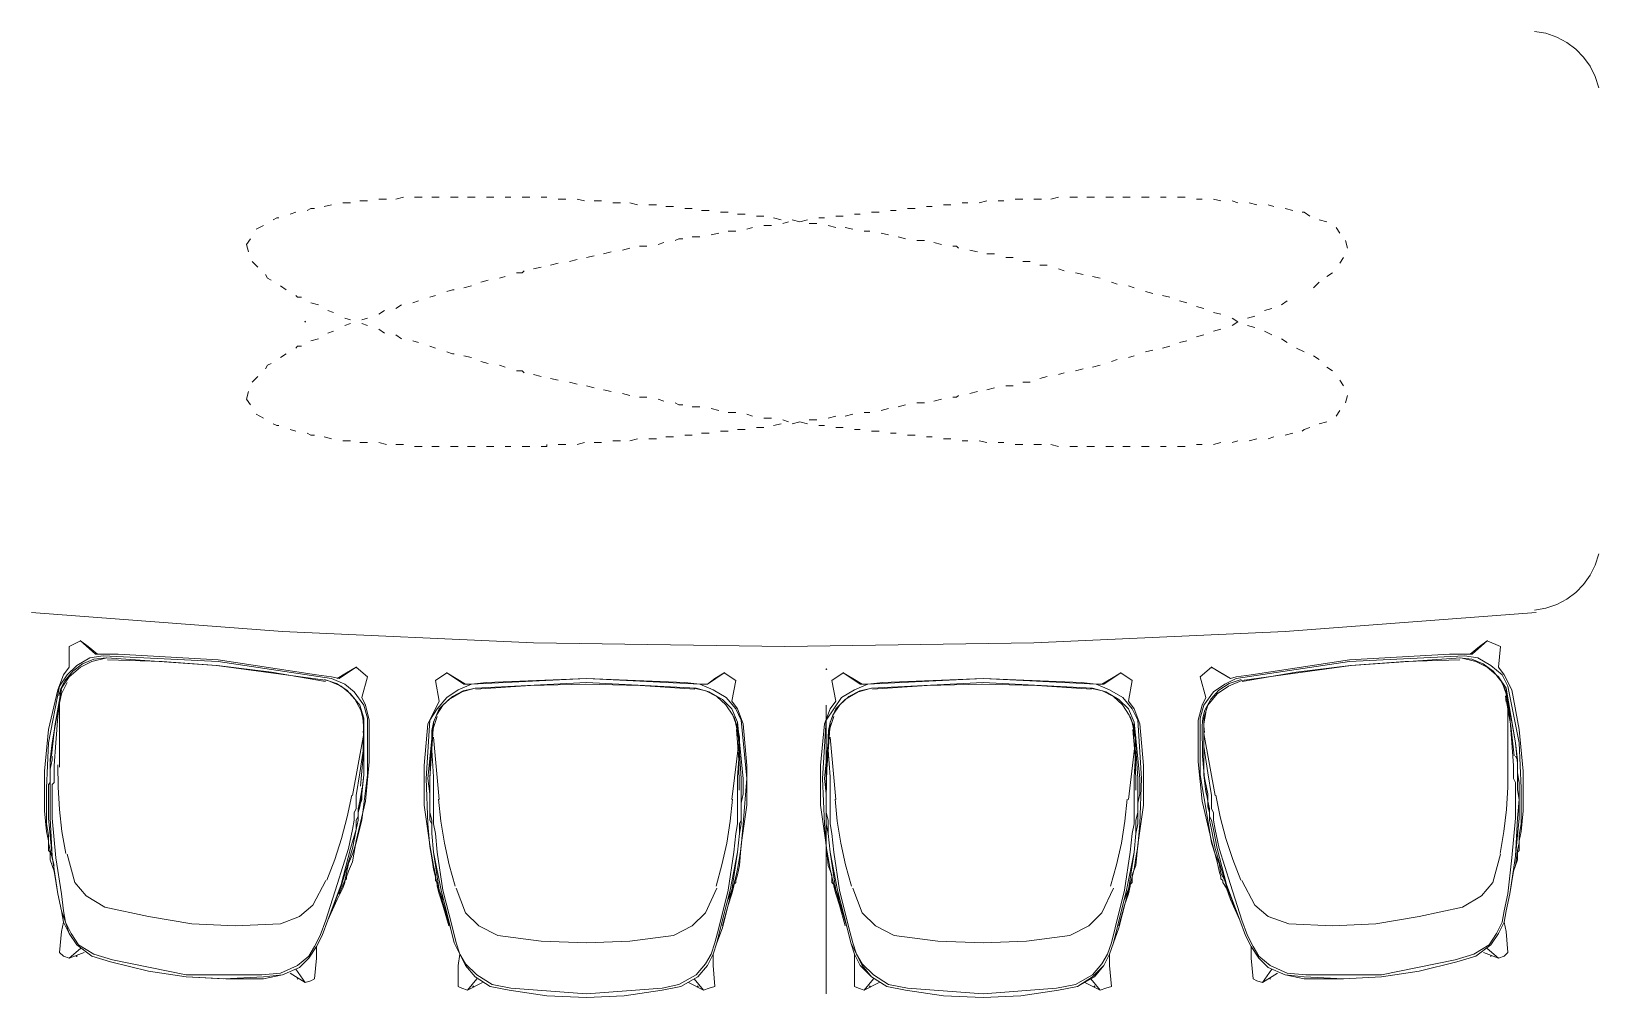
# Model space of a CAD drawing. Extents: x 185064 to 343242, y -369192 to -264966.
# Drawn here: x 224047 to 226668, y -303261 to -301645 of the extents above; entities that cross this region are included whole.
import ezdxf

# ---------------------------------------------------------------- set-up
doc = ezdxf.new("R2010")
doc.units = 0

# ---------------------------------------------------------------- blocks, each defined once
blk = doc.blocks.new('aewrtsert')
h = blk.add_hatch(color=8)
h.dxf.hatch_style = 2
h.paths.add_polyline_path([(223711.4, -302353.9), (223709.8, -302355.5), (223708.2, -302353.9), (223709.8, -302352.3)])
h = blk.add_hatch(color=3)
h.dxf.hatch_style = 2
h.paths.add_polyline_path([(223335.6, -302887.6), (223334, -302889.1), (223332.4, -302887.6), (223334, -302886)])
h = blk.add_hatch(color=3)
h.dxf.hatch_style = 2
h.paths.add_polyline_path([(225688.2, -302887.6), (225686.6, -302889.1), (225685, -302887.6), (225686.6, -302886)])
h = blk.add_hatch(color=3)
h.dxf.hatch_style = 2
h.paths.add_polyline_path([(223796.6, -302931.8), (223795, -302933.4), (223793.5, -302931.8), (223795, -302930.2)])
h = blk.add_hatch(color=3)
h.dxf.hatch_style = 2
h.paths.add_polyline_path([(225227.1, -302931.8), (225225.6, -302933.4), (225224, -302931.8), (225225.6, -302930.2)])
h = blk.add_hatch(color=3)
h.dxf.hatch_style = 2
h.paths.add_polyline_path([(223948.2, -302941.2), (223946.6, -302942.8), (223945, -302941.2), (223946.6, -302939.7)])
h = blk.add_hatch(color=3)
h.dxf.hatch_style = 2
h.paths.add_polyline_path([(224412.4, -302941.2), (224410.8, -302942.8), (224409.2, -302941.2), (224410.8, -302939.7)])
h = blk.add_hatch(color=3)
h.dxf.hatch_style = 2
h.paths.add_polyline_path([(224582.9, -302934.9), (224581.4, -302936.5), (224579.8, -302934.9), (224581.4, -302933.4)])
h = blk.add_hatch(color=3)
h.dxf.hatch_style = 2
h.paths.add_polyline_path([(224611.4, -302941.2), (224609.8, -302942.8), (224608.2, -302941.2), (224609.8, -302939.7)])
h = blk.add_hatch(color=3)
h.dxf.hatch_style = 2
h.paths.add_polyline_path([(225075.6, -302941.2), (225074, -302942.8), (225072.4, -302941.2), (225074, -302939.7)])
h = blk.add_hatch(color=3)
h.dxf.hatch_style = 2
h.paths.add_polyline_path([(223329.2, -303414.9), (223327.7, -303416.5), (223326.1, -303414.9), (223327.7, -303413.4)])
h = blk.add_hatch(color=3)
h.dxf.hatch_style = 2
h.paths.add_polyline_path([(225694.5, -303414.9), (225692.9, -303416.5), (225691.4, -303414.9), (225692.9, -303413.4)])
h = blk.add_hatch(color=3)
h.dxf.hatch_style = 2
h.paths.add_polyline_path([(223698.7, -303452.8), (223697.1, -303454.4), (223695.6, -303452.8), (223697.1, -303451.2)])
h = blk.add_hatch(color=3)
h.dxf.hatch_style = 2
h.paths.add_polyline_path([(225325, -303452.8), (225323.5, -303454.4), (225321.9, -303452.8), (225323.5, -303451.2)])
h = blk.add_hatch(color=3)
h.dxf.hatch_style = 2
h.paths.add_polyline_path([(223992.4, -303465.5), (223990.8, -303467), (223989.2, -303465.5), (223990.8, -303463.9)])
h = blk.add_hatch(color=3)
h.dxf.hatch_style = 2
h.paths.add_polyline_path([(224368.2, -303465.5), (224366.6, -303467), (224365, -303465.5), (224366.6, -303463.9)])
h = blk.add_hatch(color=3)
h.dxf.hatch_style = 2
h.paths.add_polyline_path([(224655.6, -303465.5), (224654, -303467), (224652.4, -303465.5), (224654, -303463.9)])
h = blk.add_hatch(color=3)
h.dxf.hatch_style = 2
h.paths.add_polyline_path([(225031.4, -303465.5), (225029.8, -303467), (225028.2, -303465.5), (225029.8, -303463.9)])
at = {"color": 3, "lineweight": 0}
for points in [[(225873.1, -301962.3), (225867.3, -301943.7), (225858.8, -301926.6), (225847.8, -301911.2), (225834.7, -301897.7), (225819.6, -301886.5), (225803, -301877.6), (225784.9, -301871.4), (225765.7, -301868.1)], [(225765.7, -302836.5), (225784.9, -302833.2), (225803, -302827), (225819.7, -302818.1), (225834.7, -302806.8), (225847.8, -302793.4), (225858.8, -302778), (225867.3, -302760.9), (225873.1, -302742.3)], [(223251.9, -302840.2), (223671.9, -302871.8), (224091.9, -302890.7), (224511.9, -302897)], [(224511.9, -302897), (224928.7, -302890.7), (225348.7, -302871.8), (225768.7, -302840.2)], [(223296.1, -303310.7), (223289.8, -303272.8), (223283.5, -303253.9), (223283.5, -303241.2), (223280.3, -303238.1), (223280.3, -303234.9), (223280.3, -303231.8), (223280.3, -303222.3), (223277.1, -303206.5), (223274, -303171.8), (223274, -303105.5), (223280.3, -303036), (223296.1, -302969.7), (223305.6, -302944.4), (223315, -302931.8), (223315, -302897), (223334, -302887.6), (223359.2, -302909.7), (223371.9, -302909.7), (223397.1, -302909.7), (223564.5, -302919.1)], [(223362.4, -302909.7), (223346.6, -302897), (223334, -302887.6)], [(225724.5, -303310.7), (225730.8, -303272.8), (225737.1, -303253.9), (225737.1, -303241.2), (225740.3, -303238.1), (225740.3, -303234.9), (225740.3, -303231.8), (225740.3, -303222.3), (225743.5, -303206.5), (225746.6, -303171.8), (225746.6, -303105.5), (225740.3, -303036), (225727.7, -302969.7), (225715, -302944.4), (225705.6, -302931.8), (225708.7, -302897), (225686.6, -302887.6), (225661.4, -302909.7), (225648.7, -302909.7), (225623.5, -302909.7), (225456.1, -302919.1)], [(225658.2, -302909.7), (225674, -302897), (225686.6, -302887.6)], [(223564.5, -302922.3), (223371.9, -302912.8), (223349.8, -302916), (223327.7, -302928.6), (223311.9, -302944.4), (223299.2, -302963.4), (223280.3, -303058.1), (223277.1, -303133.9), (223277.1, -303171.8), (223277.1, -303193.9), (223280.3, -303212.8), (223280.3, -303225.5), (223283.5, -303238.1), (223289.8, -303263.4)], [(223561.4, -302928.6), (223378.2, -302916), (223352.9, -302922.3), (223334, -302931.8), (223315, -302947.6), (223302.4, -302966.5), (223286.6, -303058.1)], [(223377.2, -302916), (223356.6, -302918.5), (223337.5, -302926.1), (223321, -302938.3), (223307.9, -302954.5)], [(223562.3, -302929), (223470.9, -302922), (223379.4, -302919.2)], [(223561.4, -302928.6), (223747.7, -302953.9), (223769.8, -302963.4), (223785.6, -302976), (223801.4, -302994.9), (223807.7, -303017), (223807.7, -303111.8)], [(223743.8, -302955.5), (223653.4, -302940.2), (223562.5, -302929)], [(223817.1, -303020.2), (223810.8, -302994.9), (223804.5, -302982.3), (223814, -302947.6), (223795, -302931.8), (223766.6, -302950.7), (223754, -302947.6), (223728.7, -302944.4), (223564.5, -302919.1)], [(223564.5, -302922.3), (223754, -302950.7), (223776.1, -302960.2), (223791.9, -302972.8), (223807.7, -302994.9), (223814, -303017), (223814, -303111.8), (223804.5, -303187.6), (223795, -303225.5), (223788.7, -303244.4), (223782.4, -303260.2), (223779.2, -303276), (223776.1, -303288.6), (223766.6, -303310.7)], [(223763.5, -302950.7), (223779.2, -302941.2), (223795, -302931.8)], [(225203.5, -303020.2), (225209.8, -302994.9), (225216.1, -302982.3), (225206.6, -302947.6), (225225.6, -302931.8), (225257.1, -302950.7), (225266.6, -302947.6), (225291.9, -302944.4), (225456.1, -302919.1)], [(225456.1, -302922.3), (225266.6, -302950.7), (225247.7, -302960.2), (225228.7, -302972.8), (225212.9, -302994.9), (225206.6, -303017), (225206.6, -303111.8), (225219.2, -303187.6), (225225.6, -303225.5), (225231.9, -303244.4), (225238.2, -303260.2), (225241.4, -303276), (225247.7, -303288.6), (225254, -303310.7)], [(225459.2, -302928.6), (225276.1, -302953.9), (225254, -302963.4), (225235, -302976), (225219.2, -302994.9), (225212.9, -303017), (225212.9, -303111.8)], [(225257.1, -302950.7), (225241.4, -302941.2), (225225.6, -302931.8)], [(225457.9, -302929), (225367, -302940.2), (225276.6, -302955.5)], [(225456.1, -302922.3), (225648.7, -302912.8), (225670.8, -302916), (225692.9, -302928.6), (225711.9, -302944.4), (225721.4, -302963.4), (225740.3, -303058.1), (225743.5, -303133.9), (225743.5, -303171.8), (225743.5, -303193.9), (225740.3, -303212.8), (225740.3, -303225.5), (225737.1, -303238.1), (225734, -303263.4)], [(225641, -302919.2), (225549.5, -302922), (225458.1, -302929)], [(225459.2, -302928.6), (225642.4, -302916), (225667.7, -302922.3), (225686.6, -302931.8), (225705.6, -302947.6), (225718.2, -302966.5), (225734, -303058.1)], [(225709.5, -302954.5), (225696.4, -302938.3), (225679.9, -302926.1), (225660.9, -302918.5), (225640.2, -302916)], [(223292.9, -303058.1), (223296.1, -303013.9), (223299.2, -302991.8), (223302.4, -302976), (223311.9, -302957)], [(223307.9, -302954.5), (223302, -302966.3), (223298, -302978.9)], [(223802.8, -303003.6), (223793.1, -302985.1), (223779.3, -302969.9), (223762.2, -302958.7), (223742.4, -302952.2)], [(223949.8, -303364.4), (223940.3, -303329.7), (223934, -303310.7), (223930.8, -303298.1), (223930.8, -303294.9), (223930.8, -303291.8), (223927.7, -303288.6), (223927.7, -303279.1), (223924.5, -303263.4), (223918.2, -303228.6), (223908.7, -303162.3), (223908.7, -303096), (223915, -303026.5), (223927.7, -303001.2), (223934, -302988.6), (223927.7, -302953.9), (223946.6, -302941.2), (223975, -302960.2), (223987.7, -302960.2), (224012.9, -302957), (224180.3, -302950.7)], [(224180.3, -302950.7), (223987.7, -302960.2), (223965.6, -302969.7), (223946.6, -302982.3), (223930.8, -303001.2), (223918.2, -303020.2), (223911.9, -303118.1), (223915, -303193.9), (223918.2, -303231.8), (223921.4, -303250.7), (223924.5, -303269.7), (223927.7, -303282.3), (223930.8, -303294.9), (223940.3, -303320.2)], [(224180.3, -302957), (223994, -302966.5), (223971.9, -302972.8), (223949.8, -302985.5), (223934, -303001.2), (223924.5, -303023.4), (223915, -303118.1)], [(223978.2, -302960.2), (223962.4, -302950.7), (223946.6, -302941.2)], [(224442.4, -303026.5), (224432.9, -303001.2), (224423.5, -302988.6), (224429.8, -302953.9), (224410.8, -302941.2), (224382.4, -302960.2), (224369.8, -302960.2), (224344.5, -302957), (224180.3, -302950.7)], [(224180.3, -302950.7), (224369.8, -302960.2), (224391.9, -302969.7), (224414, -302982.3), (224429.8, -303001.2), (224439.2, -303020.2), (224448.7, -303118.1), (224442.4, -303193.9), (224439.2, -303231.8), (224436.1, -303250.7), (224432.9, -303269.7), (224429.8, -303282.3), (224426.6, -303294.9), (224417.1, -303320.2)], [(224180.3, -302957), (224363.5, -302966.5), (224385.6, -302972.8), (224407.7, -302985.5), (224423.5, -303001.2), (224432.9, -303023.4), (224442.4, -303118.1)], [(224382.4, -302960.2), (224395, -302950.7), (224410.8, -302941.2)], [(224843.5, -302950.7), (224650.8, -302960.2), (224628.7, -302969.7), (224606.6, -302982.3), (224594, -303001.2), (224581.4, -303020.2), (224575, -303118.1), (224578.2, -303193.9), (224581.4, -303231.8), (224584.5, -303250.7), (224587.7, -303269.7), (224590.8, -303282.3), (224594, -303294.9), (224603.5, -303320.2)], [(224578.2, -303026.5), (224587.7, -303001.2), (224597.1, -302988.6), (224590.8, -302953.9), (224609.8, -302941.2), (224638.2, -302960.2), (224650.8, -302960.2), (224676.1, -302957), (224843.5, -302950.7)], [(224843.5, -302957), (224657.1, -302966.5), (224635, -302972.8), (224612.9, -302985.5), (224597.1, -303001.2), (224587.7, -303023.4), (224578.2, -303118.1)], [(224641.4, -302960.2), (224625.6, -302950.7), (224609.8, -302941.2)], [(225070.8, -303364.4), (225080.3, -303329.7), (225086.6, -303310.7), (225089.8, -303298.1), (225089.8, -303294.9), (225092.9, -303291.8), (225092.9, -303288.6), (225092.9, -303279.1), (225099.2, -303263.4), (225102.4, -303228.6), (225111.9, -303162.3), (225111.9, -303096), (225105.6, -303026.5), (225096.1, -303001.2), (225086.6, -302988.6), (225092.9, -302953.9), (225074, -302941.2), (225045.6, -302960.2), (225032.9, -302960.2), (225007.7, -302957), (224843.5, -302950.7)], [(224843.5, -302950.7), (225032.9, -302960.2), (225055, -302969.7), (225077.1, -302982.3), (225092.9, -303001.2), (225102.4, -303020.2), (225108.7, -303118.1), (225105.6, -303193.9), (225102.4, -303231.8), (225099.2, -303250.7), (225096.1, -303269.7), (225092.9, -303282.3), (225089.8, -303294.9), (225080.3, -303320.2)], [(224843.5, -302957), (225026.6, -302966.5), (225048.7, -302972.8), (225070.8, -302985.5), (225086.6, -303001.2), (225096.1, -303023.4), (225105.6, -303118.1)], [(225042.4, -302960.2), (225058.2, -302950.7), (225074, -302941.2)], [(225275, -302952.2), (225255.3, -302958.7), (225238.1, -302969.9), (225224.3, -302985.1), (225214.7, -303003.6)], [(225719.4, -302978.9), (225715.5, -302966.3), (225709.5, -302954.5)], [(225727.7, -303058.1), (225724.5, -303013.9), (225721.4, -302991.8), (225718.2, -302976), (225711.9, -302957)], [(223283.5, -303124.4), (223283.5, -303108.6), (223283.5, -303102.3), (223283.5, -303086.5), (223286.6, -303058.1), (223302.4, -302969.7)], [(223300.2, -302979.7), (223291, -303029.7), (223285.4, -303080.1)], [(223300.4, -302979.5), (223299.2, -302990.1)], [(223994.5, -302966.8), (223974.2, -302971.4), (223956, -302980.9), (223940.8, -302994.6), (223929.4, -303012)], [(224178.5, -302960.2), (224086.9, -302962.3), (223995.5, -302968.6)], [(224361.7, -302968.6), (224270.3, -302962.3), (224178.7, -302960.2)], [(224424.9, -303012), (224413.5, -302994.6), (224398.3, -302980.9), (224380.1, -302971.4), (224359.7, -302966.8)], [(224657.7, -302966.8), (224637.4, -302971.4), (224619.2, -302980.9), (224603.9, -302994.6), (224592.5, -303012)], [(224841.7, -302960.2), (224750.1, -302962.3), (224658.7, -302968.6)], [(225024.9, -302968.6), (224933.5, -302962.3), (224841.9, -302960.2)], [(225088.1, -303012), (225076.7, -302994.6), (225061.4, -302980.9), (225043.2, -302971.4), (225022.9, -302966.8)], [(225718.2, -302990.1), (225717, -302979.5)], [(225732, -303080.1), (225726.4, -303029.6), (225717.2, -302979.7)], [(225740.3, -303124.4), (225737.1, -303108.6), (225737.1, -303102.3), (225737.1, -303086.5), (225734, -303058.1), (225718.2, -302969.7)], [(223299.2, -303099.1), (223299.2, -302991.8)], [(223807.6, -303029.5), (223806.3, -303016.3), (223802.8, -303003.6)], [(223807.7, -303064.4), (223807.7, -303042.3), (223807.7, -303026.5), (223804.5, -303007.6)], [(224581.4, -303478.1), (224581.4, -302994.9)], [(225214.7, -303003.6), (225211.2, -303016.3), (225209.8, -303029.5)], [(225212.9, -303064.4), (225212.9, -303042.3), (225212.9, -303026.5), (225216.1, -303007.6)], [(225721.4, -303099.1), (225721.4, -302991.8)], [(223747.7, -303354.9), (223763.5, -303320.2), (223772.9, -303301.2), (223776.1, -303291.8), (223776.1, -303288.6), (223779.2, -303285.5), (223779.2, -303282.3), (223782.4, -303272.8), (223788.7, -303257), (223795, -303222.3), (223810.8, -303156), (223817.1, -303089.7), (223817.1, -303020.2)], [(223798.2, -303174.9), (223801.4, -303162.3), (223804.5, -303152.8), (223804.5, -303140.2), (223807.7, -303111.8), (223807.7, -303020.2)], [(223802.3, -303130.9), (223806.7, -303080.3), (223807.5, -303029.5)], [(223806.7, -303040.8), (223807.7, -303030.2)], [(223918.2, -303118.1), (223924.5, -303026.5)], [(223923.2, -303035.8), (223919, -303086.4), (223918.4, -303137.2)], [(223924.5, -303114.9), (223921.4, -303070.7), (223921.4, -303048.6), (223924.5, -303032.8), (223930.8, -303013.9)], [(223929.4, -303012), (223924.6, -303024.4), (223921.9, -303037.3)], [(224407.7, -303364.4), (224417.1, -303329.7), (224423.5, -303310.7), (224426.6, -303298.1), (224426.6, -303294.9), (224429.8, -303291.8), (224429.8, -303288.6), (224432.9, -303279.1), (224436.1, -303263.4), (224439.2, -303228.6), (224448.7, -303162.3), (224448.7, -303096), (224442.4, -303026.5)], [(224432.3, -303037.3), (224429.7, -303024.4), (224424.9, -303012)], [(224436.1, -303070.7), (224436.1, -303048.6), (224432.9, -303032.8), (224426.6, -303013.9)], [(224435.9, -303137.2), (224435.3, -303086.4), (224431.1, -303035.7)], [(224439.2, -303118.1), (224432.9, -303026.5)], [(224612.9, -303364.4), (224603.5, -303329.7), (224597.1, -303310.7), (224594, -303298.1), (224594, -303294.9), (224590.8, -303291.8), (224590.8, -303288.6), (224590.8, -303279.1), (224584.5, -303263.4), (224581.4, -303228.6), (224571.9, -303162.3), (224571.9, -303096), (224578.2, -303026.5)], [(224581.4, -303118.1), (224587.7, -303026.5)], [(224586.4, -303035.8), (224582.1, -303086.4), (224581.6, -303137.2)], [(224584.5, -303070.7), (224584.5, -303048.6), (224587.7, -303032.8), (224594, -303013.9)], [(224592.5, -303012), (224587.8, -303024.4), (224585.1, -303037.3)], [(225095.5, -303037.3), (225092.8, -303024.4), (225088.1, -303012)], [(225096.1, -303114.9), (225099.2, -303070.7), (225099.2, -303048.6), (225096.1, -303032.8), (225089.8, -303013.9)], [(225099, -303137.2), (225098.5, -303086.4), (225094.2, -303035.7)], [(225102.4, -303118.1), (225096.1, -303026.5)], [(225272.9, -303354.9), (225257.1, -303320.2), (225250.8, -303301.2), (225244.5, -303291.8), (225244.5, -303288.6), (225241.4, -303285.5), (225241.4, -303282.3), (225238.2, -303272.8), (225235, -303257), (225225.6, -303222.3), (225209.8, -303156), (225203.5, -303089.7), (225203.5, -303020.2)], [(225209.9, -303029.5), (225210.7, -303080.3), (225215.2, -303130.9)], [(225222.4, -303174.9), (225219.2, -303162.3), (225219.2, -303152.8), (225216.1, -303140.2), (225212.9, -303111.8), (225212.9, -303020.2)], [(225212.9, -303030.2), (225213.9, -303040.8)], [(223286.6, -303058.1), (223283.5, -303092.8), (223283.5, -303114.9), (223283.5, -303124.4), (223280.3, -303127.6), (223280.3, -303137), (223280.3, -303152.8), (223280.3, -303184.4), (223286.6, -303247.6), (223296.1, -303310.7), (223302.4, -303339.1), (223305.6, -303358.1), (223315, -303377), (223327.7, -303396), (223352.9, -303414.9), (223384.5, -303424.4), (223447.7, -303440.2), (223510.8, -303449.7)], [(223510.8, -303446.5), (223387.7, -303421.2), (223356.1, -303411.8), (223330.8, -303396), (223318.2, -303377), (223308.7, -303358.1), (223305.6, -303339.1), (223302.4, -303310.7), (223292.9, -303250.7), (223286.6, -303184.4), (223286.6, -303152.8), (223286.6, -303137), (223286.6, -303127.6), (223289.8, -303124.4), (223289.8, -303118.1), (223289.8, -303096), (223292.9, -303058.1)], [(223788.7, -303146.5), (223807.7, -303042.3)], [(223921.7, -303038), (223921.6, -303048.6)], [(223934, -303152.8), (223924.5, -303048.6)], [(224423.5, -303152.8), (224436.1, -303048.6)], [(224432.7, -303048.6), (224432.6, -303038)], [(224584.9, -303038), (224584.7, -303048.6)], [(224597.1, -303152.8), (224587.7, -303048.6)], [(225086.6, -303152.8), (225099.2, -303048.6)], [(225095.9, -303048.6), (225095.7, -303038)], [(225231.9, -303146.5), (225212.9, -303042.3)], [(225509.8, -303446.5), (225632.9, -303421.2), (225664.5, -303411.8), (225689.8, -303396), (225702.4, -303377), (225711.9, -303358.1), (225715, -303339.1), (225721.4, -303310.7), (225727.7, -303250.7), (225734, -303184.4), (225734, -303152.8), (225734, -303137), (225734, -303127.6), (225734, -303124.4), (225730.8, -303118.1), (225730.8, -303096), (225727.7, -303058.1)], [(225734, -303058.1), (225737.1, -303092.8), (225737.1, -303114.9), (225740.3, -303124.4), (225740.3, -303127.6), (225740.3, -303137), (225740.3, -303152.8), (225740.3, -303184.4), (225734, -303247.6), (225724.5, -303310.7), (225718.2, -303339.1), (225715, -303358.1), (225705.6, -303377), (225692.9, -303396), (225667.7, -303414.9), (225636.1, -303424.4), (225572.9, -303440.2), (225509.8, -303449.7)], [(223510.8, -303449.7), (223447.7, -303440.2), (223384.5, -303424.4), (223352.9, -303414.9), (223327.7, -303396), (223315, -303377), (223308.7, -303358.1), (223302.4, -303339.1), (223296.1, -303310.7), (223286.6, -303247.6), (223283.5, -303184.4), (223283.5, -303152.8), (223283.5, -303137), (223283.5, -303127.6), (223283.5, -303118.1), (223283.5, -303102.3), (223286.6, -303086.5)], [(223286.6, -303086.5), (223286.6, -303080.2)], [(223801.4, -303108.6), (223807.7, -303064.4)], [(224432.9, -303114.9), (224436.1, -303070.7)], [(224587.7, -303114.9), (224584.5, -303070.7)], [(225219.2, -303108.6), (225212.9, -303064.4)], [(225509.8, -303449.7), (225572.9, -303440.2), (225636.1, -303424.4), (225667.7, -303414.9), (225692.9, -303396), (225705.6, -303377), (225715, -303358.1), (225718.2, -303339.1), (225724.5, -303310.7), (225734, -303247.6), (225737.1, -303184.4), (225740.3, -303152.8), (225737.1, -303137), (225737.1, -303127.6), (225737.1, -303118.1), (225737.1, -303102.3), (225737.1, -303086.5)], [(225737.1, -303086.5), (225734, -303080.2)], [(223296.3, -303095.1), (223296.5, -303132.4), (223298.7, -303169.5), (223303, -303206.4), (223309.4, -303243.1)], [(223510.8, -303446.5), (223637.1, -303446.5), (223668.7, -303443.4), (223697.1, -303430.7), (223716.1, -303414.9), (223725.6, -303399.1), (223735, -303380.2), (223744.5, -303354.9), (223763.5, -303294.9), (223782.4, -303234.9), (223788.7, -303203.4), (223791.9, -303187.6), (223791.9, -303178.1), (223791.9, -303174.9), (223795, -303168.6), (223795, -303146.5), (223801.4, -303108.6)], [(223807.7, -303111.8), (223804.5, -303143.4), (223801.4, -303165.5), (223798.2, -303174.9), (223798.2, -303181.2), (223798.2, -303187.6), (223795, -303203.4), (223788.7, -303234.9), (223769.8, -303298.1), (223747.7, -303354.9), (223738.2, -303380.2), (223728.7, -303399.1), (223716.1, -303418.1), (223700.3, -303433.9), (223671.9, -303446.5), (223640.3, -303452.8), (223577.1, -303452.8), (223510.8, -303449.7)], [(224180.3, -303478.1), (224054, -303468.6), (224022.4, -303462.3), (223997.1, -303446.5), (223978.2, -303427.6), (223968.7, -303411.8), (223962.4, -303392.8), (223956.1, -303367.6), (223940.3, -303304.4), (223930.8, -303241.2), (223927.7, -303209.7), (223924.5, -303193.9), (223924.5, -303184.4), (223924.5, -303174.9), (223924.5, -303152.8), (223924.5, -303114.9)], [(224180.3, -303478.1), (224306.6, -303468.6), (224335, -303462.3), (224363.5, -303446.5), (224379.2, -303427.6), (224388.7, -303411.8), (224395, -303392.8), (224401.4, -303367.6), (224417.1, -303304.4), (224426.6, -303241.2), (224429.8, -303209.7), (224432.9, -303193.9), (224432.9, -303184.4), (224432.9, -303174.9), (224432.9, -303152.8), (224432.9, -303114.9)], [(224843.5, -303478.1), (224717.1, -303468.6), (224685.6, -303462.3), (224660.3, -303446.5), (224641.4, -303427.6), (224631.9, -303411.8), (224625.6, -303392.8), (224619.2, -303367.6), (224603.5, -303304.4), (224594, -303241.2), (224590.8, -303209.7), (224587.7, -303193.9), (224587.7, -303184.4), (224587.7, -303174.9), (224587.7, -303152.8), (224587.7, -303114.9)], [(224843.5, -303478.1), (224966.6, -303468.6), (224998.2, -303462.3), (225026.6, -303446.5), (225042.4, -303427.6), (225051.9, -303411.8), (225058.2, -303392.8), (225064.5, -303367.6), (225080.3, -303304.4), (225089.8, -303241.2), (225092.9, -303209.7), (225096.1, -303193.9), (225096.1, -303184.4), (225096.1, -303174.9), (225096.1, -303152.8), (225096.1, -303114.9)], [(225212.9, -303111.8), (225219.2, -303143.4), (225219.2, -303165.5), (225222.4, -303174.9), (225222.4, -303181.2), (225222.4, -303187.6), (225225.6, -303203.4), (225231.9, -303234.9), (225250.8, -303298.1), (225272.9, -303354.9), (225282.4, -303380.2), (225291.9, -303399.1), (225304.5, -303418.1), (225320.3, -303433.9), (225348.7, -303446.5), (225380.3, -303452.8), (225446.6, -303452.8), (225509.8, -303449.7)], [(225509.8, -303446.5), (225383.5, -303446.5), (225351.9, -303443.4), (225323.5, -303430.7), (225304.5, -303414.9), (225295, -303399.1), (225285.6, -303380.2), (225276.1, -303354.9), (225257.1, -303294.9), (225238.2, -303234.9), (225231.9, -303203.4), (225228.7, -303187.6), (225228.7, -303178.1), (225228.7, -303174.9), (225225.6, -303168.6), (225225.6, -303146.5), (225219.2, -303108.6)], [(225708.1, -303243.1), (225714.4, -303206.4), (225718.7, -303169.5), (225721, -303132.4), (225721.2, -303095.1)], [(223510.8, -303449.7), (223574, -303452.8), (223640.3, -303449.7), (223671.9, -303446.5), (223700.3, -303433.9), (223716.1, -303418.1), (223728.7, -303399.1), (223738.2, -303380.2), (223747.7, -303354.9), (223769.8, -303294.9), (223785.6, -303234.9), (223795, -303203.4), (223795, -303187.6), (223798.2, -303181.2), (223798.2, -303168.6), (223801.4, -303156), (223804.5, -303137)], [(223804.5, -303137), (223804.5, -303133.9)], [(223915, -303118.1), (223918.2, -303143.4), (223918.2, -303159.1), (223918.2, -303165.5), (223918.2, -303181.2)], [(223918.2, -303118.1), (223918.2, -303149.7), (223918.2, -303171.8), (223918.2, -303181.2), (223918.2, -303187.6), (223921.4, -303193.9), (223921.4, -303209.7), (223924.5, -303241.2), (223934, -303304.4), (223952.9, -303367.6), (223959.2, -303392.8), (223968.7, -303411.8), (223978.2, -303430.7), (223994, -303449.7), (224019.2, -303465.5), (224050.8, -303471.8), (224114, -303481.2), (224180.3, -303484.4)], [(223918.2, -303143.4), (223918.2, -303140.2)], [(224439.2, -303118.1), (224439.2, -303149.7), (224439.2, -303171.8), (224439.2, -303181.2), (224439.2, -303187.6), (224439.2, -303193.9), (224436.1, -303209.7), (224432.9, -303241.2), (224423.5, -303304.4), (224407.7, -303367.6), (224398.2, -303392.8), (224391.9, -303411.8), (224382.4, -303430.7), (224366.6, -303449.7), (224338.2, -303465.5), (224306.6, -303471.8), (224243.5, -303481.2), (224180.3, -303484.4)], [(224442.4, -303118.1), (224442.4, -303143.4), (224439.2, -303159.1), (224439.2, -303165.5), (224439.2, -303181.2)], [(224439.2, -303143.4), (224439.2, -303140.2)], [(224578.2, -303118.1), (224581.4, -303143.4), (224581.4, -303159.1), (224581.4, -303165.5), (224581.4, -303181.2)], [(224581.4, -303118.1), (224581.4, -303149.7), (224581.4, -303171.8), (224581.4, -303181.2), (224581.4, -303187.6), (224581.4, -303193.9), (224584.5, -303209.7), (224587.7, -303241.2), (224597.1, -303304.4), (224616.1, -303367.6), (224622.4, -303392.8), (224628.7, -303411.8), (224638.2, -303430.7), (224657.1, -303449.7), (224682.4, -303465.5), (224714, -303471.8), (224777.1, -303481.2), (224843.5, -303484.4)], [(224581.4, -303143.4), (224581.4, -303140.2)], [(225102.4, -303118.1), (225102.4, -303149.7), (225102.4, -303171.8), (225102.4, -303181.2), (225102.4, -303187.6), (225102.4, -303193.9), (225099.2, -303209.7), (225096.1, -303241.2), (225086.6, -303304.4), (225070.8, -303367.6), (225061.4, -303392.8), (225055, -303411.8), (225045.6, -303430.7), (225029.8, -303449.7), (225001.4, -303465.5), (224969.8, -303471.8), (224906.6, -303481.2), (224843.5, -303484.4)], [(225105.6, -303118.1), (225105.6, -303143.4), (225102.4, -303159.1), (225102.4, -303165.5), (225102.4, -303181.2)], [(225102.4, -303143.4), (225102.4, -303140.2)], [(225216.1, -303137), (225216.1, -303133.9)], [(225509.8, -303449.7), (225446.6, -303452.8), (225380.3, -303449.7), (225348.7, -303446.5), (225320.3, -303433.9), (225304.5, -303418.1), (225291.9, -303399.1), (225282.4, -303380.2), (225272.9, -303354.9), (225250.8, -303294.9), (225235, -303234.9), (225228.7, -303203.4), (225225.6, -303187.6), (225222.4, -303181.2), (225222.4, -303168.6), (225219.2, -303156), (225216.1, -303137)], [(223745.8, -303288), (223759.3, -303253.3), (223770.8, -303218), (223780.3, -303182), (223787.8, -303145.6)], [(224180.3, -303484.4), (224114, -303481.2), (224050.8, -303471.8), (224019.2, -303465.5), (223994, -303449.7), (223978.2, -303430.7), (223968.7, -303411.8), (223959.2, -303392.8), (223952.9, -303367.6), (223937.1, -303304.4), (223924.5, -303241.2), (223921.4, -303209.7), (223921.4, -303193.9), (223921.4, -303187.6), (223918.2, -303174.9), (223918.2, -303162.3), (223918.2, -303143.4)], [(223932.8, -303152.2), (223936.7, -303189.2), (223942.6, -303225.9), (223950.6, -303262.2), (223960.5, -303298.1)], [(224180.3, -303484.4), (224243.5, -303481.2), (224306.6, -303471.8), (224338.2, -303465.5), (224366.6, -303449.7), (224382.4, -303430.7), (224391.9, -303411.8), (224398.2, -303392.8), (224404.5, -303367.6), (224420.3, -303304.4), (224432.9, -303241.2), (224436.1, -303209.7), (224436.1, -303193.9), (224439.2, -303187.6), (224439.2, -303174.9), (224439.2, -303162.3), (224439.2, -303143.4)], [(224396.9, -303298.1), (224406.9, -303262.2), (224414.8, -303225.9), (224420.8, -303189.2), (224424.6, -303152.2)], [(224843.5, -303484.4), (224777.1, -303481.2), (224714, -303471.8), (224682.4, -303465.5), (224657.1, -303449.7), (224641.4, -303430.7), (224631.9, -303411.8), (224622.4, -303392.8), (224616.1, -303367.6), (224600.3, -303304.4), (224587.7, -303241.2), (224584.5, -303209.7), (224584.5, -303193.9), (224584.5, -303187.6), (224581.4, -303174.9), (224581.4, -303162.3), (224581.4, -303143.4)], [(224596, -303152.2), (224599.8, -303189.2), (224605.8, -303225.9), (224613.7, -303262.2), (224623.7, -303298.1)], [(224843.5, -303484.4), (224906.6, -303481.2), (224969.8, -303471.8), (225001.4, -303465.5), (225026.6, -303449.7), (225045.6, -303430.7), (225055, -303411.8), (225061.4, -303392.8), (225067.7, -303367.6), (225083.5, -303304.4), (225096.1, -303241.2), (225099.2, -303209.7), (225099.2, -303193.9), (225099.2, -303187.6), (225102.4, -303174.9), (225102.4, -303162.3), (225102.4, -303143.4)], [(225056.9, -303298.1), (225066.9, -303262.2), (225074.8, -303225.9), (225080.8, -303189.2), (225084.6, -303152.2)], [(225232.8, -303145.6), (225240.3, -303182), (225249.8, -303218), (225261.3, -303253.3), (225274.8, -303288)], [(223520.3, -303361.2), (223447.7, -303348.6), (223375, -303332.8), (223343.5, -303313.9), (223324.5, -303291.8), (223311.9, -303244.4)], [(225500.3, -303361.2), (225572.9, -303348.6), (225645.6, -303332.8), (225677.1, -303313.9), (225696.1, -303291.8), (225708.7, -303244.4)], [(223520.3, -303361.2), (223592.9, -303364.4), (223668.7, -303361.2), (223700.3, -303348.6), (223722.4, -303329.7), (223744.5, -303288.6)], [(225500.3, -303361.2), (225427.7, -303364.4), (225355, -303361.2), (225320.3, -303348.6), (225298.2, -303329.7), (225276.1, -303288.6)], [(224180.3, -303392.8), (224104.5, -303389.7), (224031.9, -303380.2), (224000.3, -303364.4), (223978.2, -303342.3), (223962.4, -303301.2)], [(224180.3, -303392.8), (224252.9, -303389.7), (224325.6, -303380.2), (224357.1, -303364.4), (224379.2, -303342.3), (224398.2, -303301.2)], [(224843.5, -303392.8), (224767.7, -303389.7), (224695, -303380.2), (224663.5, -303364.4), (224641.4, -303342.3), (224625.6, -303301.2)], [(224843.5, -303392.8), (224916.1, -303389.7), (224988.7, -303380.2), (225020.3, -303364.4), (225042.4, -303342.3), (225061.4, -303301.2)], [(223315, -303418.1), (223305.6, -303414.9), (223299.2, -303408.6), (223302.4, -303373.9)], [(223305.6, -303358.1), (223302.4, -303373.9)], [(225705.6, -303418.1), (225715, -303414.9), (225721.4, -303408.6), (225718.2, -303373.9)], [(225715, -303358.1), (225718.2, -303373.9)], [(223334, -303402.3), (223315, -303418.1), (223340.3, -303408.6)], [(223728.7, -303399.1), (223728.7, -303418.1)], [(225291.9, -303399.1), (225291.9, -303418.1)], [(225686.6, -303402.3), (225705.6, -303418.1), (225680.3, -303408.6)], [(223709.8, -303459.1), (223719.2, -303456), (223725.6, -303452.8), (223728.7, -303418.1)], [(223968.7, -303411.8), (223965.6, -303430.7)], [(223981.4, -303471.8), (223971.9, -303468.6), (223965.6, -303465.5), (223965.6, -303430.7)], [(224376.1, -303471.8), (224385.6, -303468.6), (224395, -303465.5), (224391.9, -303430.7)], [(224391.9, -303411.8), (224391.9, -303430.7)], [(224628.7, -303411.8), (224628.7, -303430.7)], [(224644.5, -303471.8), (224635, -303468.6), (224628.7, -303465.5), (224628.7, -303430.7)], [(225039.2, -303471.8), (225048.7, -303468.6), (225058.2, -303465.5), (225055, -303430.7)], [(225055, -303411.8), (225055, -303430.7)], [(225310.8, -303459.1), (225301.4, -303456), (225295, -303452.8), (225291.9, -303418.1)], [(223694, -303437), (223709.8, -303459.1), (223684.5, -303443.4)], [(223997.1, -303452.8), (223981.4, -303471.8), (224006.6, -303459.1)], [(224360.3, -303452.8), (224376.1, -303471.8), (224350.8, -303459.1)], [(224660.3, -303452.8), (224644.5, -303471.8), (224669.8, -303459.1)], [(225023.5, -303452.8), (225039.2, -303471.8), (225014, -303459.1)], [(225326.6, -303437), (225310.8, -303459.1), (225336.1, -303443.4)]]:
    blk.add_lwpolyline(points, dxfattribs=at)
at = {"color": 8, "lineweight": 0}
for points in [[(223874, -302145.5), (223861.4, -302148.6)], [(223905.6, -302145.5), (223892.9, -302145.5)], [(223934, -302145.5), (223921.4, -302145.5)], [(223965.6, -302145.5), (223952.9, -302145.5)], [(223994, -302145.5), (223981.4, -302145.5)], [(224025.6, -302145.5), (224012.9, -302145.5)], [(224054, -302145.5), (224044.5, -302145.5)], [(224085.6, -302145.5), (224072.9, -302145.5)], [(224114, -302145.5), (224104.5, -302145.5)], [(224957.1, -302148.6), (224969.8, -302145.5)], [(224988.7, -302145.5), (225001.4, -302145.5)], [(225017.1, -302145.5), (225029.8, -302145.5)], [(225048.7, -302145.5), (225061.4, -302145.5)], [(225077.1, -302145.5), (225089.8, -302145.5)], [(225108.7, -302145.5), (225121.4, -302145.5)], [(225140.3, -302145.5), (225149.8, -302145.5)], [(225168.7, -302145.5), (225181.4, -302145.5)], [(223694, -302170.7), (223684.5, -302173.9)], [(223725.6, -302164.4), (223719.2, -302164.4), (223712.9, -302167.6)], [(223754, -302158.1), (223741.4, -302161.2)], [(223785.6, -302154.9), (223772.9, -302154.9)], [(223814, -302151.8), (223801.4, -302151.8)], [(223845.6, -302148.6), (223832.9, -302148.6)], [(224145.6, -302148.6), (224132.9, -302148.6)], [(224177.1, -302151.8), (224164.5, -302148.6)], [(224205.6, -302151.8), (224192.9, -302151.8)], [(224237.1, -302154.9), (224224.5, -302154.9)], [(224265.6, -302158.1), (224252.9, -302154.9)], [(224297.1, -302158.1), (224284.5, -302158.1)], [(224325.6, -302161.2), (224312.9, -302161.2)], [(224357.1, -302164.4), (224344.5, -302164.4)], [(224385.6, -302167.6), (224379.2, -302167.6), (224372.9, -302167.6)], [(224417.1, -302170.7), (224404.5, -302170.7)], [(224657.1, -302170.7), (224669.8, -302170.7)], [(224688.7, -302167.6), (224698.2, -302167.6)], [(224717.1, -302164.4), (224729.8, -302164.4)], [(224748.7, -302161.2), (224755, -302161.2), (224758.2, -302161.2)], [(224777.1, -302158.1), (224789.8, -302158.1)], [(224808.7, -302154.9), (224818.2, -302154.9)], [(224837.1, -302154.9), (224849.8, -302151.8)], [(224868.7, -302151.8), (224878.2, -302151.8)], [(224897.1, -302148.6), (224909.8, -302148.6)], [(224928.7, -302148.6), (224941.4, -302148.6)], [(225200.3, -302148.6), (225209.8, -302148.6)], [(225228.7, -302148.6), (225241.4, -302151.8)], [(225260.3, -302151.8), (225269.8, -302154.9)], [(225288.7, -302154.9), (225301.4, -302158.1)], [(225320.3, -302158.1), (225329.8, -302161.2)], [(225348.7, -302164.4), (225361.4, -302167.6)], [(225377.1, -302170.7), (225380.3, -302170.7), (225389.8, -302177)], [(223640.3, -302192.8), (223627.7, -302199.1)], [(223665.6, -302180.2), (223662.4, -302180.2), (223656.1, -302183.4)], [(224445.6, -302173.9), (224432.9, -302173.9)], [(224448.7, -302199.1), (224458.2, -302196)], [(224477.1, -302177), (224464.5, -302177)], [(224477.1, -302192.8), (224489.8, -302192.8)], [(224505.6, -302183.4), (224492.9, -302180.2)], [(224508.7, -302189.7), (224518.2, -302186.5)], [(224537.1, -302186.5), (224524.5, -302183.4)], [(224537.1, -302186.5), (224549.8, -302183.4)], [(224565.6, -302189.7), (224552.9, -302189.7)], [(224568.7, -302180.2), (224578.2, -302180.2)], [(224597.1, -302196), (224584.5, -302192.8)], [(224597.1, -302177), (224609.8, -302177)], [(224625.6, -302199.1), (224612.9, -302196)], [(224628.7, -302173.9), (224638.2, -302173.9)], [(225405.6, -302183.4), (225418.2, -302186.5)], [(225434, -302196), (225440.3, -302205.5)], [(223618.2, -302214.9), (223611.9, -302224.4)], [(223611.9, -302224.4), (223615, -302237)], [(224300.3, -302224.4), (224309.8, -302221.2)], [(224328.7, -302218.1), (224335, -302214.9), (224341.4, -302214.9)], [(224357.1, -302211.8), (224369.8, -302211.8)], [(224388.7, -302208.6), (224401.4, -302205.5)], [(224417.1, -302202.3), (224429.8, -302202.3)], [(224654, -302202.3), (224644.5, -302202.3)], [(224685.6, -302208.6), (224672.9, -302205.5)], [(224714, -302214.9), (224701.4, -302211.8)], [(224745.6, -302218.1), (224732.9, -302218.1)], [(224774, -302224.4), (224761.4, -302221.2)], [(225449.8, -302218.1), (225452.9, -302230.7)], [(224151.9, -302252.8), (224164.5, -302249.7)], [(224180.3, -302246.5), (224192.9, -302243.4)], [(224208.7, -302240.2), (224221.4, -302237)], [(224240.3, -302233.9), (224252.9, -302230.7)], [(224268.7, -302227.6), (224281.4, -302227.6)], [(224802.4, -302230.7), (224799.2, -302227.6), (224792.9, -302227.6)], [(224834, -302237), (224821.4, -302233.9)], [(224862.4, -302240.2), (224849.8, -302240.2)], [(224894, -302246.5), (224881.4, -302246.5)], [(225446.6, -302246.5), (225440.3, -302256)], [(223621.4, -302252.8), (223630.8, -302262.3)], [(223643.5, -302274.9), (223646.6, -302281.2), (223652.9, -302284.4)], [(224063.5, -302271.8), (224072.9, -302271.8), (224076.1, -302268.6)], [(224091.9, -302265.5), (224104.5, -302262.3)], [(224120.3, -302259.1), (224132.9, -302256)], [(224922.4, -302252.8), (224909.8, -302252.8)], [(224950.8, -302259.1), (224938.2, -302259.1)], [(224979.2, -302268.6), (224969.8, -302265.5)], [(225010.8, -302274.9), (224998.2, -302271.8)], [(225427.7, -302271.8), (225418.2, -302278.1)], [(223668.7, -302293.9), (223678.2, -302300.2)], [(223946.6, -302303.4), (223956.1, -302300.2), (223959.2, -302300.2)], [(223975, -302297), (223987.7, -302293.9)], [(224003.5, -302287.6), (224016.1, -302284.4)], [(224035, -302281.2), (224044.5, -302278.1)], [(225039.2, -302281.2), (225026.6, -302278.1)], [(225067.7, -302290.7), (225058.2, -302287.6)], [(225096.1, -302297), (225086.6, -302293.9)], [(225127.7, -302306.5), (225115, -302303.4)], [(225405.6, -302287.6), (225396.1, -302297)], [(223694, -302309.7), (223697.1, -302312.8), (223703.5, -302312.8)], [(223719.2, -302322.3), (223731.9, -302325.5)], [(223861.4, -302331.8), (223870.8, -302325.5)], [(223889.8, -302322.3), (223899.2, -302319.1)], [(223918.2, -302312.8), (223927.7, -302309.7)], [(225156.1, -302312.8), (225143.5, -302309.7)], [(225184.5, -302322.3), (225171.9, -302319.1)], [(225212.9, -302331.8), (225200.3, -302328.6)], [(225351.9, -302319.1), (225342.4, -302325.5)], [(223747.7, -302334.9), (223757.1, -302338.1)], [(223776.1, -302347.6), (223785.6, -302350.7)], [(223804.5, -302350.7), (223814, -302347.6)], [(223832.9, -302341.2), (223842.4, -302334.9)], [(225241.4, -302341.2), (225228.7, -302338.1)], [(225269.8, -302353.9), (225260.3, -302347.6)], [(225269.8, -302353.9), (225260.3, -302360.2)], [(225298.2, -302344.4), (225285.6, -302347.6)], [(225326.6, -302331.8), (225314, -302334.9)], [(223719.2, -302385.5), (223731.9, -302382.3)], [(223747.7, -302372.8), (223757.1, -302369.7)], [(223776.1, -302360.2), (223785.6, -302357)], [(223804.5, -302357), (223814, -302360.2)], [(223832.9, -302366.5), (223842.4, -302372.8)], [(223861.4, -302376), (223870.8, -302382.3)], [(225212.9, -302376), (225200.3, -302379.1)], [(225241.4, -302366.5), (225228.7, -302369.7)], [(225298.2, -302363.4), (225285.6, -302360.2)], [(225326.6, -302376), (225314, -302369.7)], [(225351.9, -302388.6), (225342.4, -302382.3)], [(223668.7, -302413.9), (223678.2, -302407.6)], [(223694, -302398.1), (223697.1, -302394.9), (223703.5, -302394.9)], [(223889.8, -302385.5), (223899.2, -302388.6)], [(223918.2, -302394.9), (223927.7, -302398.1)], [(223946.6, -302404.4), (223956.1, -302407.6), (223959.2, -302407.6)], [(225127.7, -302401.2), (225115, -302404.4)], [(225156.1, -302394.9), (225143.5, -302398.1)], [(225184.5, -302385.5), (225171.9, -302388.6)], [(225380.3, -302404.4), (225367.7, -302398.1)], [(223643.5, -302432.8), (223646.6, -302426.5), (223652.9, -302423.4)], [(223975, -302410.7), (223987.7, -302413.9)], [(224003.5, -302420.2), (224016.1, -302423.4)], [(224035, -302426.5), (224044.5, -302429.7)], [(225010.8, -302432.8), (224998.2, -302436)], [(225039.2, -302426.5), (225026.6, -302429.7)], [(225067.7, -302417), (225058.2, -302420.2)], [(225096.1, -302410.7), (225086.6, -302413.9)], [(225405.6, -302417), (225396.1, -302410.7)], [(225427.7, -302436), (225418.2, -302429.7)], [(223621.4, -302454.9), (223630.8, -302445.5)], [(224063.5, -302436), (224072.9, -302436), (224076.1, -302439.1)], [(224091.9, -302442.3), (224104.5, -302445.5)], [(224120.3, -302448.6), (224132.9, -302451.8)], [(224151.9, -302454.9), (224164.5, -302458.1)], [(224180.3, -302461.2), (224192.9, -302464.4)], [(224894, -302461.2), (224881.4, -302461.2)], [(224922.4, -302454.9), (224909.8, -302454.9)], [(224950.8, -302445.5), (224938.2, -302448.6)], [(224979.2, -302439.1), (224969.8, -302442.3)], [(225446.6, -302461.2), (225440.3, -302451.8)], [(223611.9, -302483.4), (223615, -302470.7)], [(223618.2, -302492.8), (223611.9, -302483.4)], [(224208.7, -302467.6), (224221.4, -302470.7)], [(224240.3, -302473.9), (224252.9, -302477)], [(224268.7, -302480.2), (224281.4, -302480.2)], [(224300.3, -302483.4), (224309.8, -302486.5)], [(224774, -302483.4), (224761.4, -302486.5)], [(224802.4, -302477), (224799.2, -302480.2), (224792.9, -302480.2)], [(224834, -302470.7), (224821.4, -302473.9)], [(224862.4, -302464.4), (224849.8, -302467.6)], [(225449.8, -302489.7), (225452.9, -302477)], [(223640.3, -302514.9), (223627.7, -302508.6)], [(224328.7, -302489.7), (224335, -302492.8), (224341.4, -302492.8)], [(224357.1, -302496), (224369.8, -302496)], [(224388.7, -302499.1), (224401.4, -302502.3)], [(224417.1, -302505.5), (224429.8, -302505.5)], [(224448.7, -302508.6), (224458.2, -302511.8)], [(224597.1, -302511.8), (224584.5, -302514.9)], [(224625.6, -302508.6), (224612.9, -302511.8)], [(224654, -302505.5), (224644.5, -302505.5)], [(224685.6, -302499.1), (224672.9, -302502.3)], [(224714, -302492.8), (224701.4, -302496)], [(224745.6, -302489.7), (224732.9, -302489.7)], [(225434, -302511.8), (225440.3, -302502.3)], [(223665.6, -302527.6), (223662.4, -302527.6), (223656.1, -302524.4)], [(223694, -302537), (223684.5, -302533.9)], [(224417.1, -302537), (224404.5, -302537)], [(224445.6, -302533.9), (224432.9, -302533.9)], [(224477.1, -302530.7), (224464.5, -302530.7)], [(224477.1, -302514.9), (224489.8, -302514.9)], [(224505.6, -302524.4), (224492.9, -302527.6)], [(224508.7, -302518.1), (224518.2, -302521.2)], [(224537.1, -302521.2), (224524.5, -302524.4)], [(224537.1, -302521.2), (224549.8, -302524.4)], [(224565.6, -302518.1), (224552.9, -302518.1)], [(224568.7, -302527.6), (224578.2, -302527.6)], [(224597.1, -302530.7), (224609.8, -302530.7)], [(224628.7, -302533.9), (224638.2, -302533.9)], [(224657.1, -302537), (224669.8, -302537)], [(225377.1, -302537), (225380.3, -302533.9), (225389.8, -302530.7)], [(225405.6, -302524.4), (225418.2, -302521.2)], [(223725.6, -302543.4), (223719.2, -302543.4), (223712.9, -302540.2)], [(223754, -302549.7), (223741.4, -302546.5)], [(223785.6, -302552.8), (223772.9, -302552.8)], [(223814, -302556), (223801.4, -302556)], [(223845.6, -302559.1), (223832.9, -302556)], [(223874, -302559.1), (223861.4, -302559.1)], [(223905.6, -302562.3), (223892.9, -302562.3)], [(223934, -302562.3), (223921.4, -302562.3)], [(223965.6, -302562.3), (223952.9, -302562.3)], [(223994, -302562.3), (223981.4, -302562.3)], [(224025.6, -302562.3), (224012.9, -302562.3)], [(224054, -302562.3), (224044.5, -302562.3)], [(224085.6, -302562.3), (224072.9, -302562.3)], [(224114, -302559.1), (224114, -302562.3), (224104.5, -302562.3)], [(224145.6, -302559.1), (224132.9, -302559.1)], [(224177.1, -302556), (224164.5, -302559.1)], [(224205.6, -302556), (224192.9, -302556)], [(224237.1, -302552.8), (224224.5, -302552.8)], [(224265.6, -302549.7), (224252.9, -302552.8)], [(224297.1, -302549.7), (224284.5, -302549.7)], [(224325.6, -302546.5), (224312.9, -302546.5)], [(224357.1, -302543.4), (224344.5, -302543.4)], [(224385.6, -302540.2), (224379.2, -302540.2), (224372.9, -302540.2)], [(224688.7, -302540.2), (224698.2, -302540.2)], [(224717.1, -302543.4), (224729.8, -302543.4)], [(224748.7, -302546.5), (224755, -302546.5), (224758.2, -302546.5)], [(224777.1, -302549.7), (224789.8, -302549.7)], [(224808.7, -302552.8), (224818.2, -302552.8)], [(224837.1, -302552.8), (224849.8, -302556)], [(224868.7, -302556), (224878.2, -302556)], [(224897.1, -302559.1), (224909.8, -302559.1)], [(224928.7, -302559.1), (224941.4, -302559.1)], [(224957.1, -302559.1), (224969.8, -302562.3)], [(224988.7, -302562.3), (225001.4, -302562.3)], [(225017.1, -302562.3), (225029.8, -302562.3)], [(225048.7, -302562.3), (225061.4, -302562.3)], [(225077.1, -302562.3), (225089.8, -302562.3)], [(225108.7, -302562.3), (225121.4, -302562.3)], [(225140.3, -302562.3), (225149.8, -302562.3)], [(225168.7, -302562.3), (225181.4, -302562.3)], [(225200.3, -302559.1), (225209.8, -302559.1)], [(225228.7, -302559.1), (225241.4, -302556)], [(225260.3, -302556), (225269.8, -302552.8)], [(225288.7, -302552.8), (225301.4, -302549.7)], [(225320.3, -302549.7), (225329.8, -302546.5)], [(225348.7, -302543.4), (225361.4, -302540.2)]]:
    blk.add_lwpolyline(points, dxfattribs=at)

msp = doc.modelspace()

# ---------------------------------------------------------------- block references
msp.add_blockref('aewrtsert', (794.7, 223.1))

doc.saveas('drawing.dxf')
